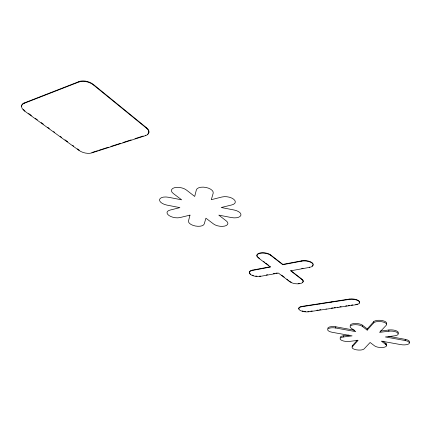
<?xml version="1.0" encoding="UTF-8"?>
<svg xmlns="http://www.w3.org/2000/svg" width="431" height="431" viewBox="0 0 431 431"><rect width="100%" height="100%" fill="white"/><g stroke="black" fill="none" stroke-linecap="round" stroke-linejoin="round"><path stroke-width="0.65" d="M357.288 340.167L352.391 345.684L352.31 346.831A6.169 2.166 4.6 0 0 356.426 349.821A6.169 2.166 4.6 0 0 364.087 348.927L370.116 342.489L374.674 345.937A6.287 2.23 4.1 0 0 383.089 347.434A6.287 2.23 4.1 0 0 385.874 344.617L381.37 341.131L400.889 344.633A6.417 2.295 3.5 0 0 409.062 343.669A6.417 2.295 3.5 0 0 405.167 340.533L405.21 339.342L388.751 336.369M352.31 346.831L358.102 340.334L349.363 341.417A6.287 2.263 4.9 0 1 340.873 339.887A6.287 2.263 4.9 0 1 343.318 336.988L352.105 335.873L332.317 332.317A6.411 2.365 5.1 0 1 327.851 329.052A6.411 2.365 5.1 0 1 335.717 328.007L355.758 331.622L350.882 327.932A6.535 2.435 4.5 0 1 353.528 324.791A6.535 2.435 4.5 0 1 362.369 326.402L367.19 330.135L373.634 322.905A6.67 2.511 3.9 0 1 382.049 321.774A6.67 2.511 3.9 0 1 386.289 325.211L379.576 332.376L388.843 331.197L388.902 329.99A6.535 2.403 3.7 0 1 396.121 330.739A6.535 2.403 3.7 0 1 397.964 333.443M385.874 344.617L385.934 343.448L382.933 341.115M373.634 322.905L373.704 321.682A6.664 2.516 3.9 0 1 382.114 320.545A6.664 2.516 3.9 0 1 386.348 323.988M367.19 330.135L367.26 328.939L373.704 321.682M362.369 326.402L362.449 325.195A6.535 2.441 4.5 0 0 355.192 323.465A6.535 2.441 4.5 0 0 350.177 325.448M359.325 302.993A6.971 2.78 4.5 0 0 357.062 299.868A6.971 2.78 4.5 0 0 349.331 299.076L301.948 306.393L301.915 306.7A6.702 2.608 5.8 0 0 299.701 310.099A6.702 2.608 5.8 0 0 308.849 311.775L355.941 304.733L355.963 304.415M301.915 306.7L349.304 299.4L349.331 299.076M343.318 336.988L343.405 335.819L349.051 335.097M335.717 328.007L335.808 326.817L354.546 330.2M337.893 307.432L337.92 307.12M331.143 302.196L331.17 301.883M326.122 309.189L326.148 308.882M319.296 304.022L319.323 303.71M308.849 311.775L308.876 311.468A6.702 2.608 5.8 0 1 307.836 311.575M270.49 266.714L252.415 270.129L252.372 270.458A7.214 3.039 7.3 0 0 250.508 274.504A7.214 3.039 7.3 0 0 260.437 276.357L278.41 273.076L289.998 281.847A7.187 3.001 6.1 0 0 299.825 283.657A7.187 3.001 6.1 0 0 302.147 279.724L290.677 270.83L309.512 267.387L309.544 267.053M302.147 279.724L302.185 279.401L290.709 270.501M252.372 270.458L270.447 267.048L258.131 257.722A7.537 3.313 7.1 0 1 260.168 253.283A7.537 3.313 7.1 0 1 270.582 255.26L282.79 264.72L301.748 261.143L301.781 260.809A7.505 3.276 5.7 0 1 309.296 261.337A7.505 3.276 5.7 0 1 313.17 264.483M289.998 281.847L286.874 279.126M282.79 264.72L282.828 264.386L270.625 254.92A7.537 3.319 7.1 0 0 261.051 252.808A7.537 3.319 7.1 0 0 257.296 256.526M270.582 255.26L270.625 254.92M260.437 276.357L260.48 276.034A7.214 3.039 7.3 0 1 259.392 276.179M258.131 257.722L258.174 257.388L259.78 258.605M147.359 134.445A9.627 5.199 13.5 0 0 146.675 127.883L93.527 84.551A10.441 5.84 16.9 0 0 79.088 81.556L24.12 102.998L24.007 103.392A10.069 5.194 17.9 0 0 24.788 111.182L79.008 150.408A9.283 4.671 14.9 0 0 91.722 152.93L145.656 135.593L145.737 135.199M145.656 135.593A9.627 5.199 13.5 0 0 146.594 128.276L146.675 127.883M79.008 150.408L79.099 150.036L77.472 148.857M146.594 128.276L93.425 84.961L93.527 84.551M24.007 103.392L78.981 81.965L79.088 81.556M24.788 111.182L24.901 110.789A10.069 5.199 17.9 0 1 23.252 109.35M91.814 152.552L97.525 150.715M98.791 150.306L108.305 147.246M110.842 146.427L120.362 143.367M122.9 142.553L131.143 139.897M134.951 138.674L143.2 136.018M282.828 264.386L301.781 260.809M266.256 274.978L267.538 274.741M273.313 273.685L274.601 273.453M275.883 273.216L277.165 272.979M301.748 268.481L303.052 268.244M310.87 311.166L312.2 310.966M316.85 310.272L318.175 310.072M319.506 309.873L320.836 309.673M331.38 308.095L332.689 307.901M333.998 307.707L335.302 307.508M339.849 306.829L341.142 306.635M345.651 305.962L346.939 305.768M348.226 305.574L349.514 305.38M351.448 305.094L352.741 304.9M380.304 331.094L388.902 329.99M405.167 340.533L385.4 336.967L394.602 335.83A6.54 2.397 3.7 0 0 397.608 332.775A6.54 2.397 3.7 0 0 388.843 331.197M28.694 113.536L31.404 115.497M35.197 118.245L37.368 119.818M41.16 122.56L43.326 124.133M47.663 127.274L49.29 128.449M53.627 131.59L54.71 132.376M60.13 136.298L61.757 137.478M65.011 139.833L67.721 141.794M72.597 145.328L73.679 146.109M263.53 261.445L264.596 262.253M265.668 263.066L268.879 265.501M281.61 275.14L284.239 277.133M362.449 325.195L367.26 328.939M301.748 261.143A7.51 3.27 5.7 0 1 312.049 263.072A7.51 3.27 5.7 0 1 309.512 267.387M257 276.185A7.214 3.039 7.3 0 1 255.755 276.05M253.38 275.511A7.214 3.039 7.3 0 1 252.307 275.129M250.573 274.197A7.214 3.039 7.3 0 1 252.415 270.129M312.944 265.318A7.505 3.276 5.7 0 1 312.222 266.056M302.185 279.401A7.182 3.001 6.1 0 1 302.368 282.434M299.292 283.42A7.182 3.001 6.1 0 1 298.139 283.512M291.221 282.23A7.182 3.001 6.1 0 1 290.386 281.766M349.304 299.4A6.977 2.78 4.5 0 1 358.764 301.134A6.977 2.78 4.5 0 1 355.941 304.733M357.428 304.092A6.971 2.78 4.5 0 1 356.48 304.329M305.579 311.554A6.702 2.608 5.8 0 1 304.426 311.424M303.305 311.225A6.702 2.608 5.8 0 1 302.244 310.95M299.044 309.124A6.702 2.608 5.8 0 1 301.948 306.393M78.981 81.965A10.441 5.835 16.9 0 1 93.425 84.961M21.663 106.344A10.069 5.199 17.9 0 1 24.12 102.998M385.934 343.448A6.287 2.236 4.1 0 1 386.268 345.183M352.31 346.804A6.163 2.171 4.6 0 1 352.391 345.684M340.183 337.538A6.282 2.268 4.9 0 1 343.405 335.819M327.722 328.481A6.406 2.37 5.1 0 1 335.808 326.817M405.21 339.342A6.411 2.3 3.5 0 1 409.094 342.5M189.979 215.134L188.514 220.941A8.011 3.712 9.6 0 0 195.405 226.016A8.011 3.712 9.6 0 0 204.235 223.953L205.916 218.199L213.544 223.975A8.054 3.771 8.8 0 0 224.67 226.092A8.054 3.771 8.8 0 0 226.372 220.995L218.803 215.123L231.495 217.574A8.232 3.949 8.4 0 0 240.864 215.355A8.232 3.949 8.4 0 0 234.135 210.016L221.227 207.51L231.846 204.919A8.453 4.159 8.8 0 0 233.726 199.262A8.453 4.159 8.8 0 0 221.987 196.989L211.303 199.682L213.178 193.255A8.582 4.267 9.7 0 0 205.894 187.437A8.582 4.267 9.7 0 0 196.347 189.958L194.704 196.45L186.429 190.033A8.545 4.197 10.6 0 0 174.533 187.69A8.545 4.197 10.6 0 0 173.31 193.519L181.64 199.822L168.543 197.279A8.356 3.998 10.9 0 0 159.562 199.618A8.356 3.998 10.9 0 0 167.007 205.129L179.883 207.613L169.911 210.129A8.135 3.804 10.5 0 0 168.796 215.376A8.135 3.804 10.5 0 0 180.061 217.553L189.979 215.134"/></g></svg>
